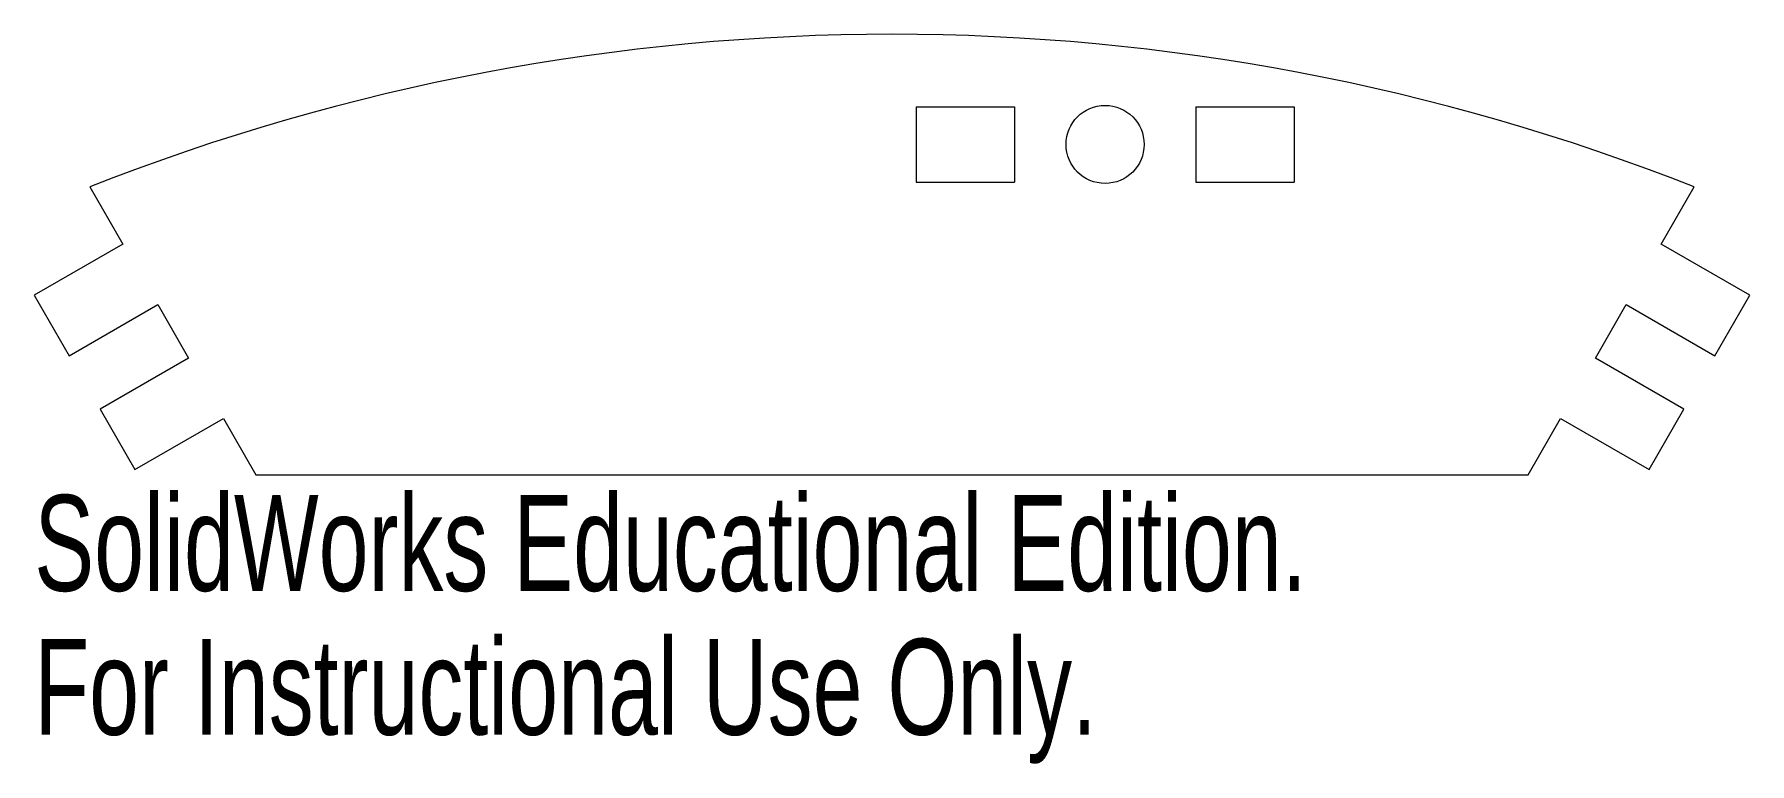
# Model space of a CAD drawing. Header units: millimetres. Extents: x -43.2 to 43.2, y 73.3 to 110.1.
import ezdxf

# ---------------------------------------------------------------- set-up
doc = ezdxf.new("R2010")
doc.units = ezdxf.units.MM
doc.styles.add('SLDTEXTSTYLE0', font='TXT', dxfattribs={"width": 0.7})

msp = doc.modelspace()

# ---------------------------------------------------------------- linework, layer by layer
at = {"color": 7, "linetype": 'Continuous', "lineweight": 15}
for p, q in [((1.218, 106.451), (6.168, 106.451)), ((1.218, 106.451), (1.218, 102.651)), ((6.168, 106.451), (6.168, 102.651)), ((15.312, 106.451), (20.262, 106.451)), ((15.312, 106.451), (15.312, 102.651)), ((20.262, 106.451), (20.262, 102.651)), ((-40.433, 102.407), (-38.768, 99.522)), ((1.218, 102.651), (6.168, 102.651)), ((15.312, 102.651), (20.262, 102.651)), ((38.768, 99.522), (40.433, 102.407)), ((-38.768, 99.522), (-43.228, 96.947)), ((43.228, 96.947), (38.768, 99.522)), ((-43.228, 96.947), (-41.47, 93.902)), ((41.47, 93.902), (43.228, 96.947)), ((-41.47, 93.902), (-37.01, 96.477)), ((-37.01, 96.477), (-35.452, 93.779)), ((35.452, 93.779), (37.01, 96.477)), ((37.01, 96.477), (41.47, 93.902)), ((-35.452, 93.779), (-39.912, 91.204)), ((39.912, 91.204), (35.452, 93.779)), ((-39.912, 91.204), (-38.154, 88.16)), ((38.154, 88.16), (39.912, 91.204)), ((-38.154, 88.16), (-33.694, 90.735)), ((-33.694, 90.735), (-32.058, 87.9)), ((32.058, 87.9), (33.694, 90.735)), ((33.694, 90.735), (38.154, 88.16)), ((-32.058, 87.9), (32.058, 87.9))]:
    msp.add_line(p, q, dxfattribs=at)
msp.add_circle((10.74, 104.551), 1.967, dxfattribs=at)
msp.add_arc((0, 0), 110.1, 68.45442, 111.54558, dxfattribs=at)

# ---------------------------------------------------------------- texts
at = {"color": 7, "linetype": 'Continuous', "char_height": 4.83362, "attachment_point": 1, "style": 'SLDTEXTSTYLE0'}
for s, insert in [('SolidWorks Educational Edition.', (-43.228, 86.88)), ('For Instructional Use Only.', (-43.228, 79.63))]:
    msp.add_mtext(s, dxfattribs=dict(at, insert=insert))

doc.saveas('drawing.dxf')
